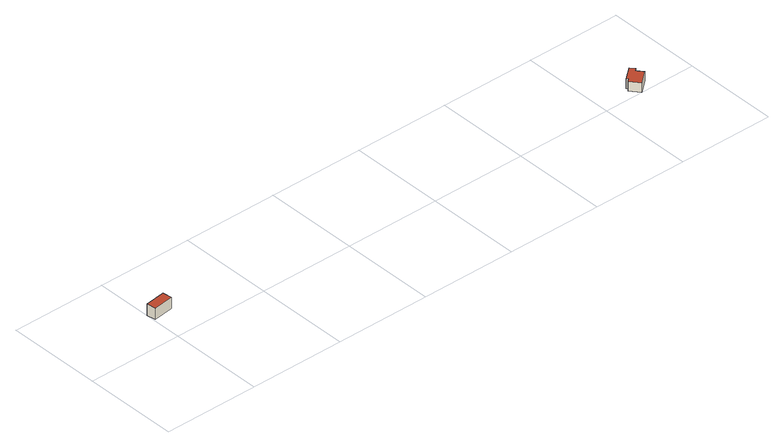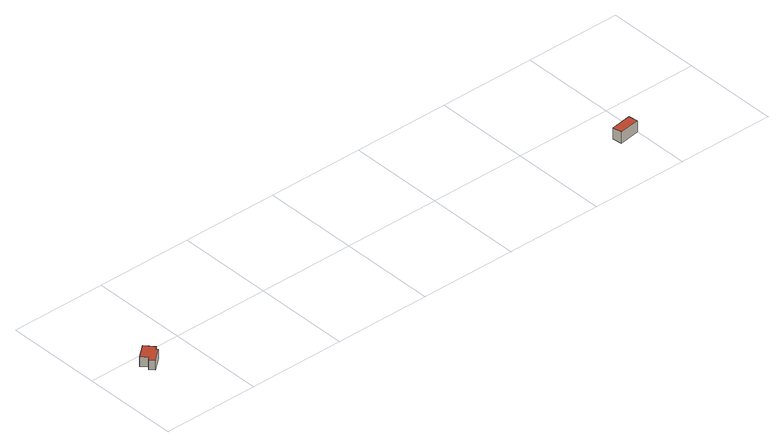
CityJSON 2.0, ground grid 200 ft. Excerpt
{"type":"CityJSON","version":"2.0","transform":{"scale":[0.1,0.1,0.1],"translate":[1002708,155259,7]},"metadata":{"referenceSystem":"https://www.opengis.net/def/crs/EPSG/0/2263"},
"CityObjects":{
"building1":{"type":"Building","attributes":{"name":"Bldg_2210000348","BIN":"3203772"},"geometry":[{"type":"MultiSurface","lod":"2","boundaries":[[[0,1,2,3]],[[4,5,6,7]],[[0,3,7,6]],[[1,0,6,5]],[[2,1,5,4]],[[3,2,4,7]]],"semantics":{"surfaces":[{"type":"RoofSurface","BIN":"3203772"},{"type":"GroundSurface"},{"type":"WallSurface"}],"values":[0,1,2,2,2,2]}}]},
"building2":{"type":"Building","attributes":{"name":"Bldg_2210021163","BIN":"3250069"},"geometry":[{"type":"MultiSurface","lod":"2","boundaries":[[[8,9,10,11,12,13,14,15]],[[16,17,18,19,20,21,22,23]],[[14,13,23,22]],[[15,14,22,21]],[[8,15,21,20]],[[9,8,20,19]],[[10,9,19,18]],[[11,10,18,17]],[[12,11,17,16]],[[13,12,16,23]]],"semantics":{"surfaces":[{"type":"RoofSurface","BIN":"3250069"},{"type":"GroundSurface"},{"type":"WallSurface"}],"values":[0,1,2,2,2,2,2,2,2,2]}}]}
},
"vertices":[
[436,881,250],[5,821,250],[33,623,250],[464,684,250],[33,623,9],[5,821,9],[436,881,9],[464,684,9],
[10954,487,216],[10699,275,216],[10726,242,216],[10670,195,216],[10830,3,216],[11089,220,216],[10985,344,216],[11037,388,216],[10830,3,8],[10670,195,8],[10726,242,8],[10699,275,8],[10954,487,8],[11037,388,8],[10985,344,8],[11089,220,8]
]}
